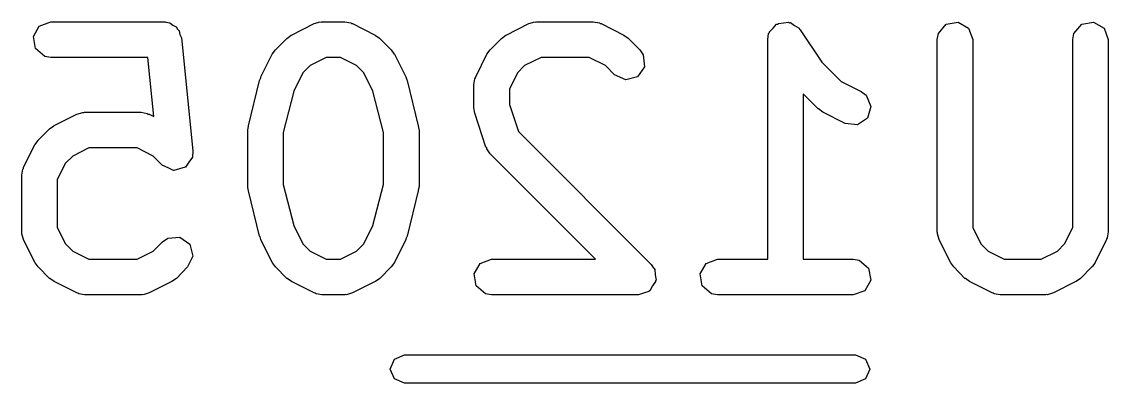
# Model space of a CAD drawing. Extents: x 54 to 297, y -260 to -31.
# Drawn here: x 292.687 to 297.265, y -229.9 to -228.377 of the extents above; entities that cross this region are included whole.
import ezdxf

# ---------------------------------------------------------------- set-up
doc = ezdxf.new("R2010")
doc.units = 0
doc.layers.add('BLACK', color=7, linetype='CONTINUOUS')

msp = doc.modelspace()

# ---------------------------------------------------------------- linework, layer by layer
at = {"layer": 'BLACK', "linetype": 'CONTINUOUS'}
for p, q in [((292.736, -228.439), (292.761, -228.395)), ((292.761, -228.395), (292.81, -228.377)), ((292.81, -228.377), (293.286, -228.377)), ((293.286, -228.377), (293.29, -228.378)), ((293.29, -228.378), (293.291, -228.378)), ((293.291, -228.378), (293.294, -228.379)), ((293.294, -228.379), (293.311, -228.382)), ((293.311, -228.382), (293.324, -228.392)), ((293.324, -228.392), (293.338, -228.399)), ((293.824, -228.433), (293.919, -228.385)), ((293.919, -228.385), (293.944, -228.378)), ((293.944, -228.378), (293.948, -228.379)), ((293.948, -228.379), (293.952, -228.377)), ((293.952, -228.377), (294.048, -228.377)), ((294.048, -228.377), (294.073, -228.382)), ((294.073, -228.382), (294.077, -228.385)), ((294.077, -228.385), (294.081, -228.385)), ((294.081, -228.385), (294.176, -228.433)), ((294.728, -228.433), (294.824, -228.385)), ((294.824, -228.385), (294.849, -228.378)), ((294.849, -228.378), (294.853, -228.379)), ((294.853, -228.379), (294.857, -228.377)), ((294.857, -228.377), (295.095, -228.377)), ((295.095, -228.377), (295.121, -228.382)), ((295.121, -228.382), (295.124, -228.385)), ((295.124, -228.385), (295.129, -228.385)), ((295.129, -228.385), (295.224, -228.433)), ((295.853, -228.404), (295.867, -228.387)), ((295.867, -228.387), (295.872, -228.387)), ((295.872, -228.387), (295.875, -228.384)), ((295.875, -228.384), (295.896, -228.382)), ((295.896, -228.382), (295.918, -228.379)), ((295.918, -228.379), (295.922, -228.381)), ((295.922, -228.381), (295.926, -228.38)), ((295.926, -228.38), (295.943, -228.393)), ((295.943, -228.393), (295.962, -228.404)), ((296.549, -228.427), (296.582, -228.387)), ((296.582, -228.387), (296.632, -228.379)), ((296.632, -228.379), (296.676, -228.404)), ((297.12, -228.427), (297.153, -228.387)), ((297.153, -228.387), (297.203, -228.379)), ((297.203, -228.379), (297.248, -228.404)), ((292.745, -228.49), (292.736, -228.439)), ((293.338, -228.399), (293.343, -228.408)), ((293.343, -228.408), (293.351, -228.415)), ((293.351, -228.415), (293.353, -228.431)), ((293.353, -228.431), (293.36, -228.445)), ((293.804, -228.447), (293.822, -228.434)), ((293.822, -228.434), (293.824, -228.433)), ((294.176, -228.433), (294.194, -228.446)), ((294.709, -228.447), (294.727, -228.434)), ((294.727, -228.434), (294.728, -228.433)), ((295.224, -228.433), (295.242, -228.446)), ((295.83, -228.452), (295.834, -228.427)), ((295.834, -228.427), (295.837, -228.423)), ((295.837, -228.423), (295.838, -228.419)), ((295.838, -228.419), (295.853, -228.404)), ((295.962, -228.404), (295.964, -228.408)), ((295.964, -228.408), (295.967, -228.411)), ((295.967, -228.411), (296.058, -228.547)), ((296.544, -228.452), (296.549, -228.427)), ((296.676, -228.404), (296.694, -228.452)), ((297.115, -228.452), (297.12, -228.427)), ((297.248, -228.404), (297.265, -228.452)), ((293.36, -228.445), (293.408, -228.921)), ((293.756, -228.495), (293.804, -228.447)), ((294.194, -228.446), (294.196, -228.447)), ((294.196, -228.447), (294.244, -228.495)), ((294.661, -228.495), (294.709, -228.447)), ((295.242, -228.446), (295.244, -228.447)), ((295.244, -228.447), (295.291, -228.495)), ((295.83, -229.377), (295.83, -228.452)), ((296.544, -229.262), (296.544, -228.452)), ((296.694, -228.452), (296.694, -229.244)), ((297.115, -229.244), (297.115, -228.452)), ((297.265, -228.452), (297.265, -229.262)), ((292.784, -228.523), (292.745, -228.49)), ((292.81, -228.527), (292.784, -228.523)), ((293.218, -228.527), (292.81, -228.527)), ((293.243, -228.776), (293.218, -228.527)), ((293.695, -228.609), (293.742, -228.514)), ((293.742, -228.514), (293.756, -228.496)), ((293.756, -228.496), (293.756, -228.495)), ((293.97, -228.527), (293.902, -228.562)), ((294.03, -228.527), (293.97, -228.527)), ((294.098, -228.562), (294.03, -228.527)), ((294.244, -228.495), (294.256, -228.513)), ((294.256, -228.513), (294.258, -228.514)), ((294.258, -228.514), (294.305, -228.609)), ((294.6, -228.609), (294.647, -228.514)), ((294.647, -228.514), (294.661, -228.496)), ((294.661, -228.496), (294.661, -228.495)), ((294.875, -228.527), (294.806, -228.562)), ((295.078, -228.527), (294.875, -228.527)), ((295.146, -228.562), (295.078, -228.527)), ((295.291, -228.495), (295.306, -228.516)), ((295.306, -228.516), (295.311, -228.567)), ((293.902, -228.562), (293.871, -228.592)), ((294.129, -228.592), (294.098, -228.562)), ((294.806, -228.562), (294.776, -228.592)), ((295.185, -228.601), (295.146, -228.562)), ((295.311, -228.567), (295.281, -228.609)), ((296.058, -228.547), (296.14, -228.629)), ((293.642, -228.815), (293.689, -228.625)), ((293.689, -228.625), (293.694, -228.613)), ((293.694, -228.613), (293.695, -228.609)), ((293.871, -228.592), (293.833, -228.669)), ((294.167, -228.669), (294.129, -228.592)), ((294.305, -228.609), (294.309, -228.622)), ((294.309, -228.622), (294.311, -228.625)), ((294.311, -228.625), (294.358, -228.815)), ((294.592, -228.643), (294.596, -228.617)), ((294.596, -228.617), (294.599, -228.614)), ((294.599, -228.614), (294.6, -228.609)), ((294.776, -228.592), (294.742, -228.661)), ((295.232, -228.622), (295.185, -228.601)), ((295.281, -228.609), (295.232, -228.622)), ((293.833, -228.669), (293.789, -228.843)), ((294.211, -228.843), (294.167, -228.669)), ((294.592, -228.738), (294.592, -228.643)), ((294.742, -228.661), (294.742, -228.726)), ((296.14, -228.629), (296.224, -228.671)), ((296.224, -228.671), (296.245, -228.687)), ((296.042, -228.744), (295.98, -228.681)), ((295.98, -228.681), (295.98, -229.377)), ((296.245, -228.687), (296.265, -228.734)), ((292.919, -228.766), (292.944, -228.759)), ((292.944, -228.759), (292.948, -228.76)), ((292.948, -228.76), (292.952, -228.758)), ((292.952, -228.758), (293.19, -228.758)), ((293.19, -228.758), (293.216, -228.763)), ((294.592, -228.74), (294.592, -228.738)), ((294.596, -228.762), (294.592, -228.74)), ((294.643, -228.905), (294.596, -228.762)), ((294.742, -228.726), (294.78, -228.84)), ((296.044, -228.744), (296.042, -228.744)), ((296.062, -228.758), (296.044, -228.744)), ((296.157, -228.805), (296.062, -228.758)), ((296.265, -228.734), (296.251, -228.783)), ((292.824, -228.814), (292.919, -228.766)), ((293.216, -228.763), (293.22, -228.766)), ((293.22, -228.766), (293.224, -228.766)), ((293.224, -228.766), (293.243, -228.776)), ((296.208, -228.811), (296.157, -228.805)), ((296.251, -228.783), (296.208, -228.811)), ((292.756, -228.876), (292.804, -228.828)), ((292.804, -228.828), (292.822, -228.815)), ((292.822, -228.815), (292.824, -228.814)), ((293.639, -228.833), (293.642, -228.819)), ((293.639, -229.071), (293.639, -228.833)), ((293.642, -228.819), (293.642, -228.815)), ((293.789, -228.843), (293.789, -229.062)), ((294.211, -229.062), (294.211, -228.843)), ((294.358, -228.815), (294.36, -228.83)), ((294.36, -228.83), (294.361, -228.833)), ((294.361, -228.833), (294.361, -229.071)), ((294.78, -228.84), (295.339, -229.399)), ((292.695, -228.99), (292.742, -228.895)), ((292.742, -228.895), (292.756, -228.877)), ((292.756, -228.877), (292.756, -228.876)), ((292.902, -228.943), (292.871, -228.973)), ((292.97, -228.908), (292.902, -228.943)), ((293.173, -228.908), (292.97, -228.908)), ((293.241, -228.943), (293.173, -228.908)), ((293.28, -228.982), (293.241, -228.943)), ((293.408, -228.921), (293.406, -228.947)), ((294.646, -228.908), (294.643, -228.905)), ((294.646, -228.913), (294.646, -228.908)), ((294.661, -228.934), (294.646, -228.913)), ((295.105, -229.377), (294.661, -228.934)), ((292.694, -228.995), (292.695, -228.99)), ((292.871, -228.973), (292.837, -229.042)), ((293.281, -228.982), (293.28, -228.982)), ((293.304, -228.993), (293.281, -228.982)), ((293.281, -228.982), (293.281, -228.982)), ((293.376, -228.99), (293.352, -228.997)), ((293.377, -228.99), (293.376, -228.99)), ((293.391, -228.969), (293.377, -228.989)), ((293.377, -228.989), (293.377, -228.99)), ((293.406, -228.948), (293.391, -228.969)), ((293.406, -228.947), (293.406, -228.947)), ((293.406, -228.947), (293.406, -228.948)), ((292.687, -229.024), (292.691, -228.998)), ((292.687, -229.262), (292.687, -229.024)), ((292.691, -228.998), (292.694, -228.995)), ((293.327, -229.003), (293.304, -228.993)), ((293.328, -229.003), (293.327, -229.003)), ((293.327, -229.003), (293.327, -229.003)), ((293.352, -228.997), (293.328, -229.003)), ((292.837, -229.042), (292.837, -229.244)), ((293.64, -229.075), (293.639, -229.071)), ((293.642, -229.09), (293.64, -229.075)), ((293.789, -229.062), (293.833, -229.236)), ((294.167, -229.236), (294.211, -229.062)), ((294.361, -229.071), (294.358, -229.086)), ((293.689, -229.28), (293.642, -229.09)), ((294.358, -229.09), (294.311, -229.28)), ((294.358, -229.086), (294.358, -229.09)), ((292.688, -229.266), (292.687, -229.262)), ((292.687, -229.27), (292.688, -229.266)), ((292.837, -229.244), (292.871, -229.313)), ((293.833, -229.236), (293.871, -229.313)), ((294.129, -229.313), (294.167, -229.236)), ((296.546, -229.266), (296.544, -229.262)), ((296.545, -229.27), (296.546, -229.266)), ((296.694, -229.244), (296.728, -229.313)), ((297.081, -229.313), (297.115, -229.244)), ((297.265, -229.262), (297.261, -229.288)), ((292.695, -229.295), (292.687, -229.27)), ((292.742, -229.391), (292.695, -229.295)), ((293.241, -229.343), (293.28, -229.304)), ((293.28, -229.304), (293.302, -229.289)), ((293.302, -229.289), (293.353, -229.285)), ((293.353, -229.285), (293.395, -229.314)), ((293.691, -229.283), (293.689, -229.28)), ((293.695, -229.295), (293.691, -229.283)), ((293.742, -229.391), (293.695, -229.295)), ((294.305, -229.295), (294.258, -229.391)), ((294.306, -229.292), (294.305, -229.295)), ((294.311, -229.28), (294.306, -229.292)), ((296.552, -229.295), (296.545, -229.27)), ((296.6, -229.391), (296.552, -229.295)), ((297.258, -229.295), (297.21, -229.391)), ((297.261, -229.288), (297.258, -229.291)), ((297.258, -229.291), (297.258, -229.295)), ((292.871, -229.313), (292.902, -229.343)), ((292.902, -229.343), (292.97, -229.377)), ((293.173, -229.377), (293.241, -229.343)), ((293.395, -229.314), (293.408, -229.364)), ((293.871, -229.313), (293.902, -229.343)), ((293.902, -229.343), (293.97, -229.377)), ((294.03, -229.377), (294.098, -229.343)), ((294.098, -229.343), (294.129, -229.313)), ((296.728, -229.313), (296.759, -229.343)), ((296.759, -229.343), (296.827, -229.377)), ((296.982, -229.377), (297.051, -229.343)), ((297.051, -229.343), (297.081, -229.313)), ((292.744, -229.392), (292.742, -229.391)), ((292.756, -229.41), (292.744, -229.392)), ((292.97, -229.377), (293.173, -229.377)), ((293.408, -229.364), (293.386, -229.41)), ((293.744, -229.392), (293.742, -229.391)), ((293.756, -229.41), (293.744, -229.392)), ((293.97, -229.377), (294.03, -229.377)), ((294.258, -229.391), (294.244, -229.409)), ((294.593, -229.439), (294.618, -229.395)), ((294.618, -229.395), (294.667, -229.377)), ((294.667, -229.377), (295.105, -229.377)), ((295.339, -229.399), (295.348, -229.413)), ((295.545, -229.439), (295.571, -229.395)), ((295.571, -229.395), (295.619, -229.377)), ((295.619, -229.377), (295.83, -229.377)), ((295.98, -229.377), (296.19, -229.377)), ((296.19, -229.377), (296.216, -229.382)), ((296.216, -229.382), (296.255, -229.415)), ((296.601, -229.392), (296.6, -229.391)), ((296.614, -229.41), (296.601, -229.392)), ((296.827, -229.377), (296.982, -229.377)), ((297.21, -229.391), (297.197, -229.409)), ((292.804, -229.458), (292.756, -229.41)), ((293.386, -229.41), (293.339, -229.458)), ((293.804, -229.458), (293.756, -229.41)), ((294.244, -229.41), (294.196, -229.458)), ((294.244, -229.409), (294.244, -229.41)), ((294.602, -229.49), (294.593, -229.439)), ((295.348, -229.413), (295.351, -229.415)), ((295.351, -229.415), (295.351, -229.417)), ((295.351, -229.417), (295.354, -229.421)), ((295.354, -229.421), (295.356, -229.443)), ((295.356, -229.443), (295.36, -229.465)), ((295.554, -229.49), (295.545, -229.439)), ((296.255, -229.415), (296.264, -229.465)), ((296.661, -229.458), (296.614, -229.41)), ((297.196, -229.41), (297.148, -229.458)), ((297.197, -229.409), (297.196, -229.41)), ((292.806, -229.458), (292.804, -229.458)), ((292.824, -229.472), (292.806, -229.458)), ((292.919, -229.519), (292.824, -229.472)), ((293.319, -229.472), (293.224, -229.519)), ((293.32, -229.471), (293.319, -229.472)), ((293.339, -229.458), (293.32, -229.471)), ((293.806, -229.458), (293.804, -229.458)), ((293.824, -229.472), (293.806, -229.458)), ((293.919, -229.519), (293.824, -229.472)), ((294.176, -229.472), (294.081, -229.519)), ((294.178, -229.471), (294.176, -229.472)), ((294.196, -229.458), (294.178, -229.471)), ((294.641, -229.523), (294.602, -229.49)), ((295.345, -229.49), (295.334, -229.51)), ((295.358, -229.472), (295.345, -229.49)), ((295.36, -229.465), (295.358, -229.468)), ((295.358, -229.468), (295.358, -229.472)), ((295.593, -229.523), (295.554, -229.49)), ((296.264, -229.465), (296.239, -229.51)), ((296.663, -229.458), (296.661, -229.458)), ((296.681, -229.472), (296.663, -229.458)), ((296.776, -229.519), (296.681, -229.472)), ((297.129, -229.472), (297.034, -229.519)), ((297.13, -229.471), (297.129, -229.472)), ((297.148, -229.458), (297.13, -229.471)), ((292.923, -229.52), (292.919, -229.519)), ((292.927, -229.523), (292.923, -229.52)), ((292.952, -229.527), (292.927, -229.523)), ((293.19, -229.527), (292.952, -229.527)), ((293.195, -229.526), (293.19, -229.527)), ((293.199, -229.527), (293.195, -229.526)), ((293.224, -229.519), (293.199, -229.527)), ((293.923, -229.52), (293.919, -229.519)), ((293.927, -229.523), (293.923, -229.52)), ((293.952, -229.527), (293.927, -229.523)), ((294.048, -229.527), (293.952, -229.527)), ((294.052, -229.526), (294.048, -229.527)), ((294.056, -229.527), (294.052, -229.526)), ((294.081, -229.519), (294.056, -229.527)), ((294.667, -229.527), (294.641, -229.523)), ((295.286, -229.527), (294.667, -229.527)), ((295.307, -229.52), (295.286, -229.527)), ((295.329, -229.514), (295.307, -229.52)), ((295.331, -229.511), (295.329, -229.514)), ((295.334, -229.51), (295.331, -229.511)), ((295.619, -229.527), (295.593, -229.523)), ((296.19, -229.527), (295.619, -229.527)), ((296.239, -229.51), (296.19, -229.527)), ((296.78, -229.52), (296.776, -229.519)), ((296.784, -229.523), (296.78, -229.52)), ((296.81, -229.527), (296.784, -229.523)), ((297, -229.527), (296.81, -229.527)), ((297.004, -229.526), (297, -229.527)), ((297.009, -229.527), (297.004, -229.526)), ((297.034, -229.519), (297.009, -229.527)), ((294.24, -229.84), (294.258, -229.798)), ((294.258, -229.798), (294.3, -229.78)), ((294.3, -229.78), (296.2, -229.78)), ((296.2, -229.78), (296.242, -229.798)), ((296.242, -229.798), (296.26, -229.84)), ((294.258, -229.882), (294.24, -229.84)), ((296.26, -229.84), (296.242, -229.882)), ((294.3, -229.9), (294.258, -229.882)), ((296.2, -229.9), (294.3, -229.9)), ((296.242, -229.882), (296.2, -229.9))]:
    msp.add_line(p, q, dxfattribs=at)

doc.saveas('drawing.dxf')
